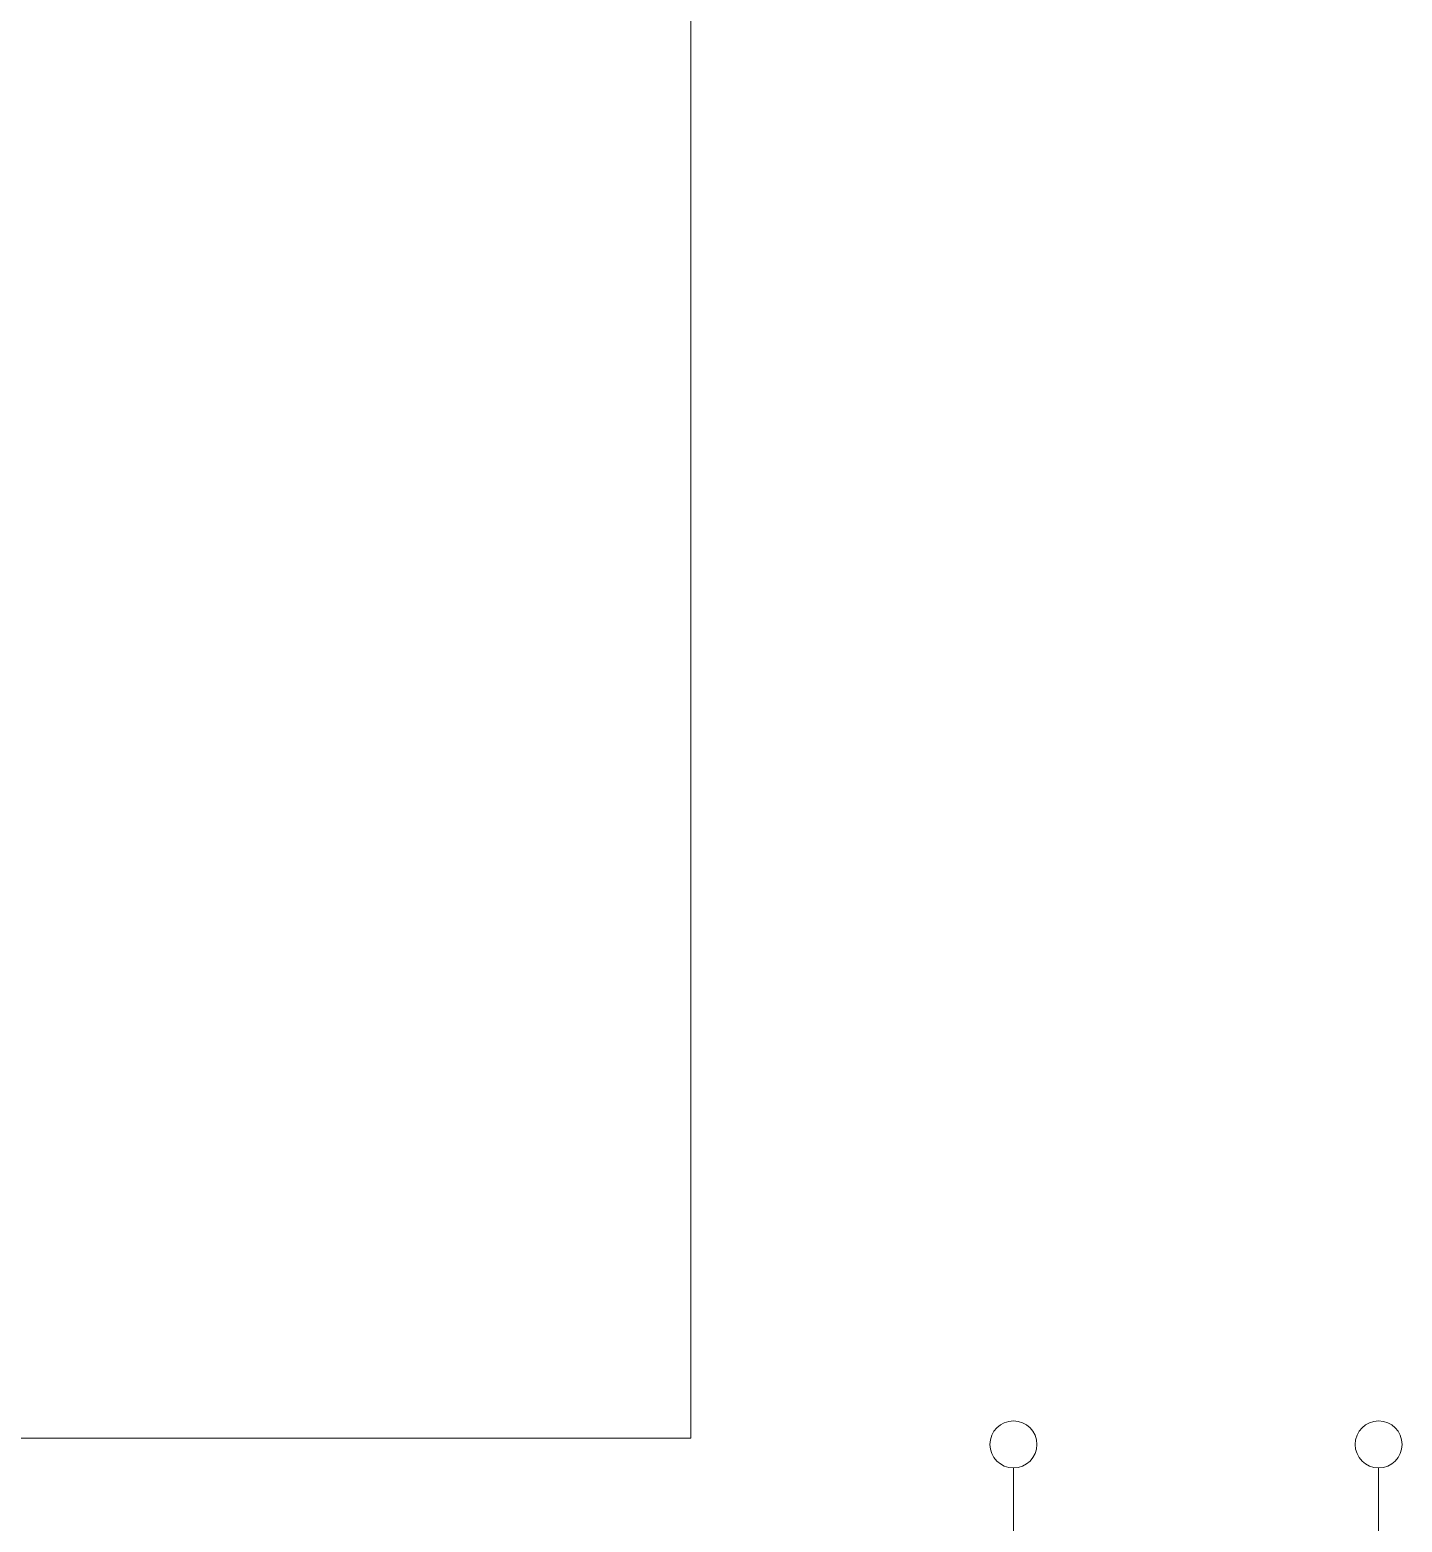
# Model space of a CAD drawing. Header units: centimetres. Extents: x -16179 to 12840, y -10704 to 3856.
# Drawn here: x 1426 to 2554, y -553 to 672 of the extents above; entities that cross this region are included whole.
import ezdxf

# ---------------------------------------------------------------- set-up
doc = ezdxf.new("R2010")
doc.units = ezdxf.units.CM
doc.header["$MEASUREMENT"] = 0
doc.layers.add('AA - linee quote_Num_Penna__3_Num_Penna__3_Num_Penna__3_Num_Penna__3_Num_Penna__3_Num_Penna__3_Num_Penna__3_Num_Penna__3_Num_Penna__3_Num_Penna__3', color=3, linetype='Continuous', lineweight=18)
doc.layers.add('IKE120015-t1_Num_Penna__251_Num_Penna__251_Num_Penna__251_Num_Penna__251_Num_Penna__251_Num_Penna__251_Num_Penna__251_Num_Penna__251_Num_Penna__251_Num_Penna__251_Num_Penna__12', color=12, linetype='Continuous', lineweight=18)

msp = doc.modelspace()

# ---------------------------------------------------------------- linework, layer by layer
at = {"layer": 'AA - linee quote_Num_Penna__3_Num_Penna__3_Num_Penna__3_Num_Penna__3_Num_Penna__3_Num_Penna__3_Num_Penna__3_Num_Penna__3_Num_Penna__3_Num_Penna__3', "color": 3, "linetype": 'Continuous', "lineweight": 18}
for p, q in [((2234.4, -1755.8), (2234.4, -508.8)), ((2534.4, -1755.8), (2534.4, -508.8))]:
    msp.add_line(p, q, dxfattribs=at)
for centre in [(2234.4, -489.4), (2534.4, -489.4)]:
    msp.add_circle(centre, 19.3, dxfattribs=at)
at = {"layer": 'IKE120015-t1_Num_Penna__251_Num_Penna__251_Num_Penna__251_Num_Penna__251_Num_Penna__251_Num_Penna__251_Num_Penna__251_Num_Penna__251_Num_Penna__251_Num_Penna__251_Num_Penna__12', "color": 12, "linetype": 'Continuous', "lineweight": 18}
for p, q in [((1969.3, 3855.6), (1969.3, -484.2)), ((1969.3, -484.2), (-2181.4, -484.2))]:
    msp.add_line(p, q, dxfattribs=at)

doc.saveas('drawing.dxf')
